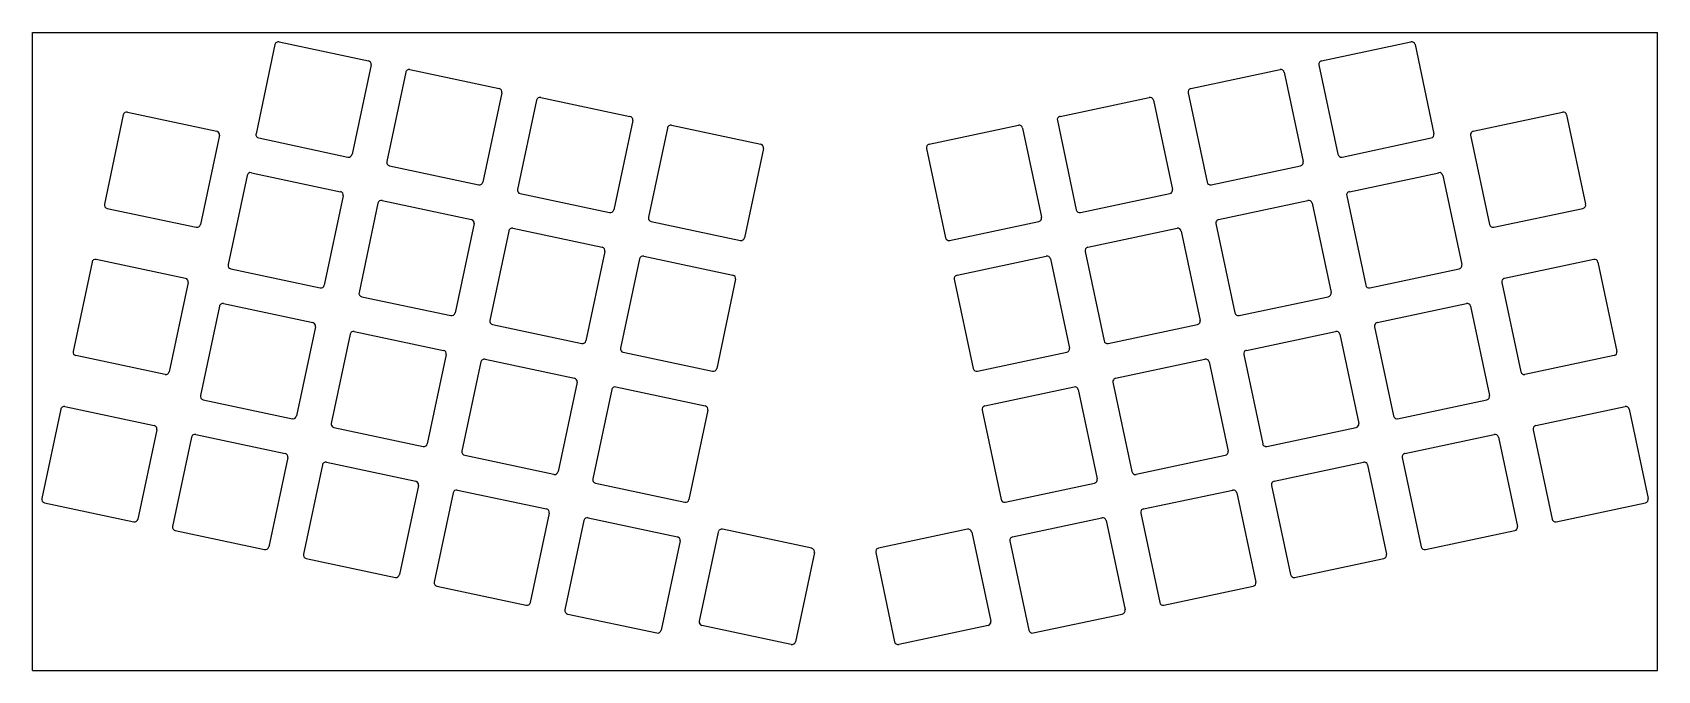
# Model space of a CAD drawing. Header units: millimetres. Extents: x 15 to 247, y -92 to -1.
import ezdxf

# ---------------------------------------------------------------- set-up
doc = ezdxf.new("R2010")
doc.units = ezdxf.units.MM

msp = doc.modelspace()

# ---------------------------------------------------------------- linework, layer by layer
for p, q in [((15.21, -1.3), (246.72, -1.3)), ((15.21, -92.15), (15.21, -1.3)), ((246.72, -92.15), (246.72, -1.3)), ((49.76, -3.01), (47.06, -15.73)), ((50.35, -2.63), (63.07, -5.33)), ((198.87, -5.33), (211.59, -2.63)), ((212.18, -3.01), (214.88, -15.73)), ((63.45, -5.92), (60.75, -18.64)), ((68.99, -6.59), (81.7, -9.29)), ((180.24, -9.29), (192.95, -6.59)), ((198.49, -5.92), (201.19, -18.64)), ((68.39, -6.97), (65.69, -19.69)), ((193.55, -6.97), (196.25, -19.69)), ((82.09, -9.89), (79.38, -22.6)), ((87.03, -10.94), (84.32, -23.65)), ((87.62, -10.55), (100.33, -13.25)), ((161.6, -13.25), (174.32, -10.55)), ((174.91, -10.94), (177.61, -23.65)), ((179.85, -9.89), (182.55, -22.6)), ((28.15, -13.03), (25.45, -25.74)), ((28.75, -12.64), (41.46, -15.35)), ((100.72, -13.85), (98.02, -26.56)), ((161.22, -13.85), (163.92, -26.56)), ((220.47, -15.35), (233.19, -12.64)), ((233.78, -13.03), (236.49, -25.74)), ((41.85, -15.94), (39.15, -28.66)), ((105.66, -14.9), (102.96, -27.61)), ((106.25, -14.51), (118.97, -17.21)), ((142.97, -17.21), (155.68, -14.51)), ((156.28, -14.9), (158.98, -27.61)), ((220.09, -15.94), (222.79, -28.66)), ((47.44, -16.32), (60.16, -19.03)), ((119.35, -17.81), (116.65, -30.52)), ((142.58, -17.81), (145.29, -30.52)), ((201.78, -19.03), (214.5, -16.32)), ((66.07, -20.28), (78.79, -22.99)), ((183.15, -22.99), (195.86, -20.28)), ((45.8, -21.65), (43.09, -34.36)), ((46.39, -21.26), (59.11, -23.97)), ((202.83, -23.97), (215.55, -21.26)), ((216.14, -21.65), (218.84, -34.36)), ((59.49, -24.56), (56.79, -37.27)), ((65.02, -25.22), (77.74, -27.93)), ((84.71, -24.24), (97.42, -26.95)), ((164.51, -26.95), (177.23, -24.24)), ((184.2, -27.93), (196.91, -25.22)), ((202.45, -24.56), (205.15, -37.27)), ((25.84, -26.34), (38.55, -29.04)), ((64.43, -25.61), (61.73, -38.32)), ((197.51, -25.61), (200.21, -38.32)), ((223.39, -29.04), (236.1, -26.34)), ((78.13, -28.52), (75.42, -41.24)), ((83.07, -29.57), (80.36, -42.29)), ((83.66, -29.18), (96.37, -31.89)), ((103.34, -28.21), (116.06, -30.91)), ((145.88, -30.91), (158.6, -28.21)), ((165.56, -31.89), (178.28, -29.18)), ((178.87, -29.57), (181.58, -42.29)), ((183.81, -28.52), (186.51, -41.24)), ((23.7, -33.99), (21, -46.71)), ((37.01, -36.31), (24.29, -33.61)), ((96.76, -32.48), (94.06, -45.2)), ((101.7, -33.53), (99, -46.25)), ((102.29, -33.14), (115.01, -35.85)), ((146.93, -35.85), (159.65, -33.14)), ((160.24, -33.53), (162.94, -46.25)), ((165.18, -32.48), (167.88, -45.2)), ((237.65, -33.61), (224.93, -36.31)), ((238.24, -33.99), (240.94, -46.71)), ((37.39, -36.9), (34.69, -49.62)), ((43.48, -34.96), (56.2, -37.66)), ((115.39, -36.44), (112.69, -49.16)), ((146.54, -36.44), (149.25, -49.16)), ((205.74, -37.66), (218.46, -34.96)), ((224.55, -36.9), (227.25, -49.62)), ((62.11, -38.92), (74.83, -41.62)), ((187.11, -41.62), (199.82, -38.92)), ((41.84, -40.28), (39.13, -53)), ((42.43, -39.9), (55.15, -42.6)), ((206.79, -42.6), (219.51, -39.9)), ((220.1, -40.28), (222.8, -53)), ((55.53, -43.19), (52.83, -55.91)), ((61.06, -43.86), (73.78, -46.56)), ((80.75, -42.88), (93.46, -45.58)), ((168.47, -45.58), (181.19, -42.88)), ((188.16, -46.56), (200.87, -43.86)), ((206.41, -43.19), (209.11, -55.91)), ((60.47, -44.24), (57.77, -56.96)), ((201.47, -44.24), (204.17, -56.96)), ((34.1, -50), (21.38, -47.3)), ((74.16, -47.15), (71.46, -59.87)), ((79.1, -48.2), (76.4, -60.92)), ((79.7, -47.82), (92.41, -50.52)), ((99.38, -46.84), (112.1, -49.54)), ((149.84, -49.54), (162.56, -46.84)), ((169.52, -50.52), (182.24, -47.82)), ((182.83, -48.2), (185.54, -60.92)), ((187.77, -47.15), (190.48, -59.87)), ((240.56, -47.3), (227.84, -50)), ((92.8, -51.11), (90.1, -63.83)), ((97.74, -52.16), (95.04, -64.88)), ((98.33, -51.78), (111.05, -54.48)), ((150.89, -54.48), (163.61, -51.78)), ((164.2, -52.16), (166.9, -64.88)), ((169.14, -51.11), (171.84, -63.83)), ((19.24, -54.95), (16.54, -67.67)), ((19.84, -54.57), (32.55, -57.27)), ((39.52, -53.59), (52.24, -56.29)), ((111.43, -55.07), (108.73, -67.79)), ((150.51, -55.07), (153.21, -67.79)), ((209.7, -56.29), (222.42, -53.59)), ((229.39, -57.27), (242.1, -54.57)), ((242.7, -54.95), (245.4, -67.67)), ((32.94, -57.87), (30.23, -70.58)), ((58.15, -57.55), (70.87, -60.25)), ((191.07, -60.25), (203.78, -57.55)), ((229, -57.87), (231.7, -70.58)), ((37.88, -58.92), (35.17, -71.63)), ((38.47, -58.53), (51.19, -61.23)), ((210.75, -61.23), (223.47, -58.53)), ((224.06, -58.92), (226.76, -71.63)), ((51.57, -61.83), (48.87, -74.54)), ((57.1, -62.49), (69.82, -65.19)), ((76.79, -61.51), (89.5, -64.21)), ((172.43, -64.21), (185.15, -61.51)), ((192.12, -65.19), (204.83, -62.49)), ((210.37, -61.83), (213.07, -74.54)), ((56.51, -62.88), (53.81, -75.59)), ((205.43, -62.88), (208.13, -75.59)), ((70.2, -65.79), (67.5, -78.5)), ((75.14, -66.84), (72.44, -79.55)), ((75.74, -66.45), (88.45, -69.15)), ((95.42, -65.47), (108.14, -68.18)), ((153.8, -68.18), (166.52, -65.47)), ((173.48, -69.15), (186.2, -66.45)), ((186.79, -66.84), (189.5, -79.55)), ((191.73, -65.79), (194.44, -78.5)), ((16.92, -68.26), (29.64, -70.97)), ((232.3, -70.97), (245.01, -68.26)), ((88.84, -69.75), (86.13, -82.46)), ((93.78, -70.8), (91.07, -83.51)), ((94.37, -70.41), (107.09, -73.12)), ((154.85, -73.12), (167.57, -70.41)), ((168.16, -70.8), (170.86, -83.51)), ((173.1, -69.75), (175.8, -82.46)), ((35.56, -72.22), (48.27, -74.93)), ((107.47, -73.71), (104.77, -86.42)), ((112.91, -72.43), (110.2, -85.14)), ((126.22, -74.75), (113.5, -72.04)), ((148.44, -72.04), (135.72, -74.75)), ((149.03, -72.43), (151.73, -85.14)), ((154.47, -73.71), (157.17, -86.42)), ((213.66, -74.93), (226.38, -72.22)), ((54.19, -76.18), (66.91, -78.89)), ((126.6, -75.34), (123.9, -88.06)), ((135.34, -75.34), (138.04, -88.06)), ((195.03, -78.89), (207.75, -76.18)), ((72.83, -80.15), (85.54, -82.85)), ((176.4, -82.85), (189.11, -80.15)), ((91.46, -84.11), (104.18, -86.81)), ((157.76, -86.81), (170.48, -84.11)), ((123.3, -88.44), (110.59, -85.74)), ((151.35, -85.74), (138.63, -88.44)), ((15.21, -92.15), (246.72, -92.15))]:
    msp.add_line(p, q)
for centre, start, end in [((50.25, -3.12), 78, 168), ((211.69, -3.12), 12, 102), ((62.96, -5.82), 348, 78), ((68.88, -7.08), 78, 168), ((193.06, -7.08), 12, 102), ((198.97, -5.82), 102, 192), ((81.6, -9.78), 348, 78), ((87.51, -11.04), 78, 168), ((174.42, -11.04), 12, 102), ((180.34, -9.78), 102, 192), ((28.64, -13.13), 78, 168), ((100.23, -13.74), 348, 78), ((161.71, -13.74), 102, 192), ((233.29, -13.13), 12, 102), ((41.36, -15.84), 348, 78), ((47.54, -15.83), 168, 258), ((106.15, -15), 78, 168), ((155.79, -15), 12, 102), ((214.39, -15.83), 282, 12), ((220.58, -15.84), 102, 192), ((118.86, -17.7), 348, 78), ((143.07, -17.7), 102, 192), ((60.26, -18.54), 258, 348), ((66.18, -19.79), 168, 258), ((195.76, -19.79), 282, 12), ((201.68, -18.54), 192, 282), ((46.29, -21.75), 78, 168), ((78.89, -22.5), 258, 348), ((183.04, -22.5), 192, 282), ((215.65, -21.75), 12, 102), ((59, -24.45), 348, 78), ((64.92, -25.71), 78, 168), ((84.81, -23.76), 168, 258), ((177.13, -23.76), 282, 12), ((197.02, -25.71), 12, 102), ((202.93, -24.45), 102, 192), ((25.94, -25.85), 168, 258), ((97.53, -26.46), 258, 348), ((103.45, -27.72), 168, 258), ((158.49, -27.72), 282, 12), ((164.41, -26.46), 192, 282), ((236, -25.85), 282, 12), ((38.66, -28.55), 258, 348), ((77.64, -28.42), 348, 78), ((83.55, -29.67), 78, 168), ((178.38, -29.67), 12, 102), ((184.3, -28.42), 102, 192), ((223.28, -28.55), 192, 282), ((96.27, -32.38), 348, 78), ((116.16, -30.42), 258, 348), ((145.78, -30.42), 192, 282), ((165.67, -32.38), 102, 192), ((24.19, -34.1), 78, 168), ((43.58, -34.47), 168, 258), ((102.19, -33.63), 78, 168), ((159.75, -33.63), 12, 102), ((218.35, -34.47), 282, 12), ((237.75, -34.1), 12, 102), ((36.9, -36.8), 348, 78), ((114.9, -36.34), 348, 78), ((147.03, -36.34), 102, 192), ((225.03, -36.8), 102, 192), ((56.3, -37.17), 258, 348), ((62.22, -38.43), 168, 258), ((199.72, -38.43), 282, 12), ((205.64, -37.17), 192, 282), ((42.33, -40.39), 78, 168), ((74.93, -41.13), 258, 348), ((187, -41.13), 192, 282), ((219.61, -40.39), 12, 102), ((55.04, -43.09), 348, 78), ((60.96, -44.35), 78, 168), ((80.85, -42.39), 168, 258), ((181.09, -42.39), 282, 12), ((200.98, -44.35), 12, 102), ((206.9, -43.09), 102, 192), ((93.57, -45.09), 258, 348), ((99.48, -46.35), 168, 258), ((162.45, -46.35), 282, 12), ((168.37, -45.09), 192, 282), ((21.48, -46.81), 168, 258), ((73.68, -47.05), 348, 78), ((79.59, -48.31), 78, 168), ((182.34, -48.31), 12, 102), ((188.26, -47.05), 102, 192), ((240.45, -46.81), 282, 12), ((34.2, -49.51), 258, 348), ((92.31, -51.01), 348, 78), ((112.2, -49.05), 258, 348), ((149.74, -49.05), 192, 282), ((169.63, -51.01), 102, 192), ((227.74, -49.51), 192, 282), ((39.62, -53.1), 168, 258), ((98.23, -52.27), 78, 168), ((163.71, -52.27), 12, 102), ((222.31, -53.1), 282, 12), ((19.73, -55.06), 78, 168), ((110.94, -54.97), 348, 78), ((150.99, -54.97), 102, 192), ((242.21, -55.06), 12, 102), ((32.45, -57.76), 348, 78), ((52.34, -55.8), 258, 348), ((58.26, -57.06), 168, 258), ((203.68, -57.06), 282, 12), ((209.6, -55.8), 192, 282), ((229.49, -57.76), 102, 192), ((38.37, -59.02), 78, 168), ((70.97, -59.76), 258, 348), ((190.96, -59.76), 192, 282), ((223.57, -59.02), 12, 102), ((51.08, -61.72), 348, 78), ((57, -62.98), 78, 168), ((76.89, -61.02), 168, 258), ((185.05, -61.02), 282, 12), ((204.94, -62.98), 12, 102), ((210.86, -61.72), 102, 192), ((89.61, -63.73), 258, 348), ((172.33, -63.73), 192, 282), ((69.71, -65.68), 348, 78), ((75.63, -66.94), 78, 168), ((95.52, -64.98), 168, 258), ((166.41, -64.98), 282, 12), ((186.3, -66.94), 12, 102), ((192.22, -65.68), 102, 192), ((17.03, -67.77), 168, 258), ((88.35, -69.64), 348, 78), ((108.24, -67.69), 258, 348), ((153.7, -67.69), 192, 282), ((173.59, -69.64), 102, 192), ((244.91, -67.77), 282, 12), ((29.74, -70.48), 258, 348), ((35.66, -71.74), 168, 258), ((94.27, -70.9), 78, 168), ((167.67, -70.9), 12, 102), ((226.28, -71.74), 282, 12), ((232.19, -70.48), 192, 282), ((106.98, -73.6), 348, 78), ((113.4, -72.53), 78, 168), ((148.54, -72.53), 12, 102), ((154.96, -73.6), 102, 192), ((48.38, -74.44), 258, 348), ((54.3, -75.7), 168, 258), ((126.11, -75.24), 348, 78), ((135.83, -75.24), 102, 192), ((207.64, -75.7), 282, 12), ((213.56, -74.44), 192, 282), ((67.01, -78.4), 258, 348), ((194.93, -78.4), 192, 282), ((72.93, -79.66), 168, 258), ((189.01, -79.66), 282, 12), ((85.65, -82.36), 258, 348), ((176.29, -82.36), 192, 282), ((91.56, -83.62), 168, 258), ((110.69, -85.25), 168, 258), ((151.25, -85.25), 282, 12), ((170.37, -83.62), 282, 12), ((104.28, -86.32), 258, 348), ((157.66, -86.32), 192, 282), ((123.41, -87.95), 258, 348), ((138.53, -87.95), 192, 282)]:
    msp.add_arc(centre, 0.5, start, end)

doc.saveas('drawing.dxf')
